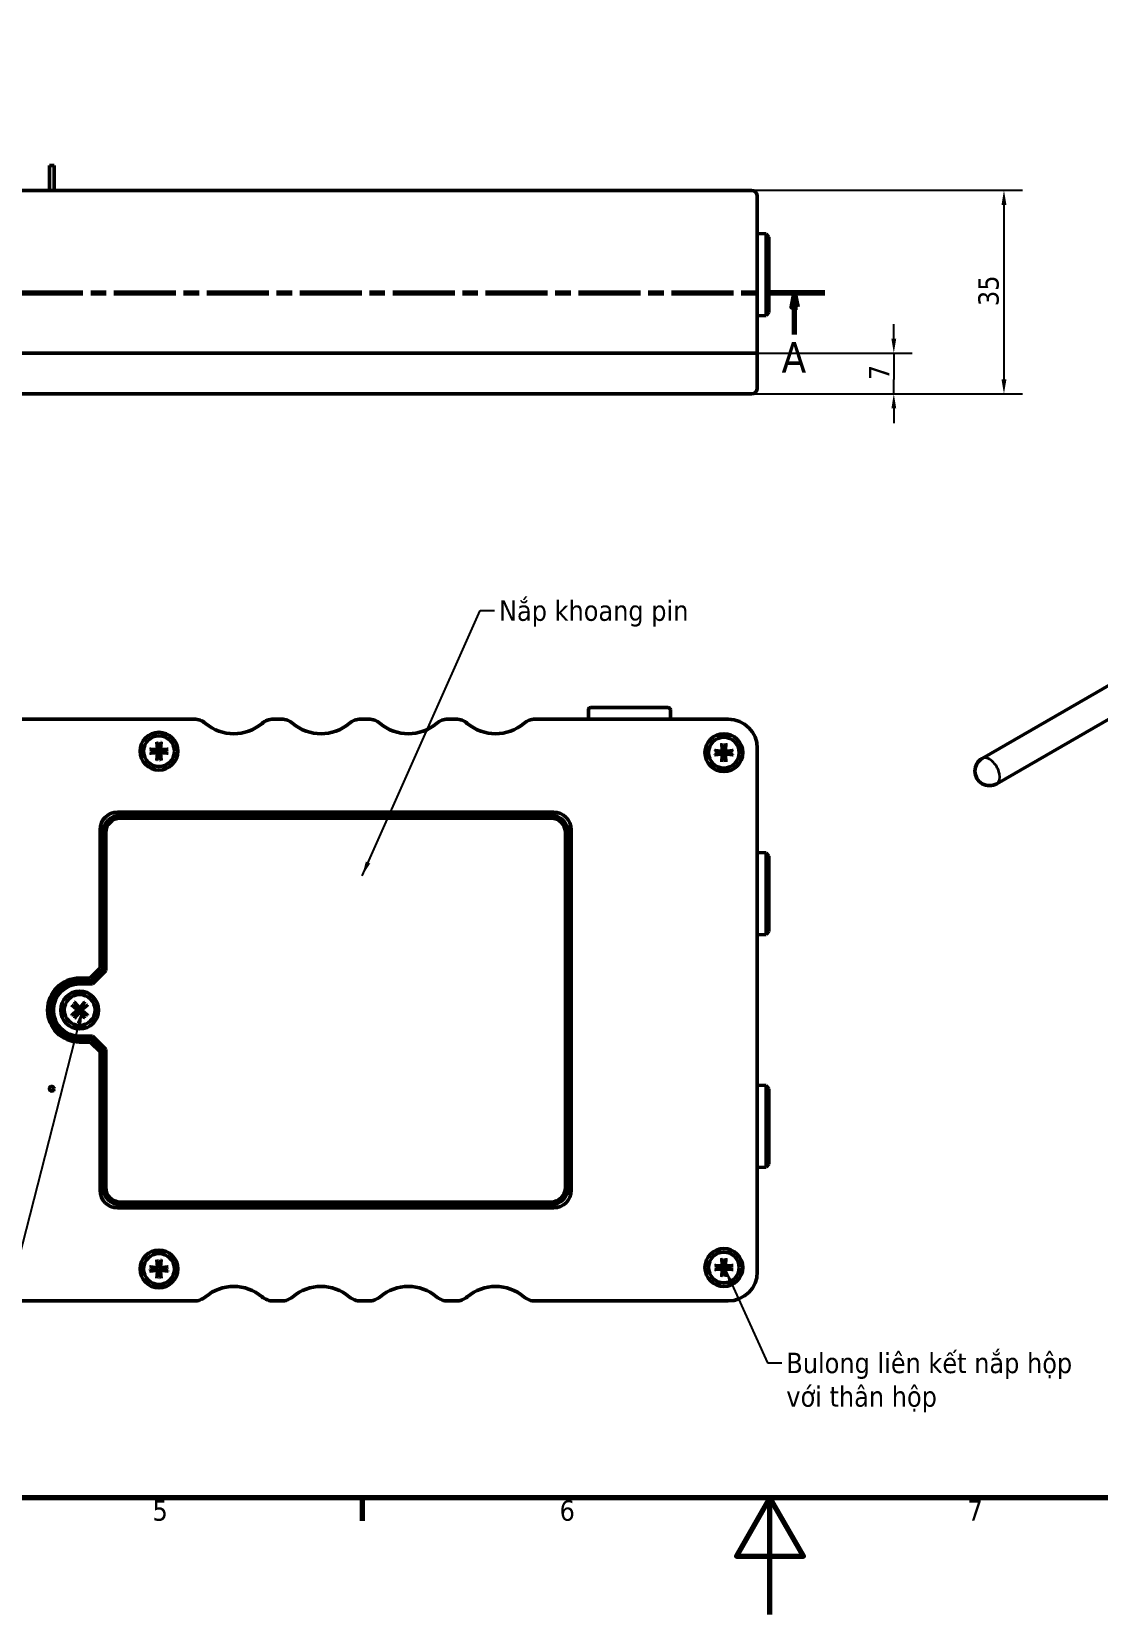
# Model space of a CAD drawing. Header units: millimetres. Extents: x -106 to 841, y -50 to 594.
# Drawn here: x 293.6 to 477, y 0 to 272.1 of the extents above; entities that cross this region are included whole.
import ezdxf

# ---------------------------------------------------------------- set-up
doc = ezdxf.new("R2010")
doc.units = ezdxf.units.MM
doc.linetypes.add('CHAIN', pattern=[0.3543, 0.2362, -0.0295, 0.0591, -0.0295])
for name, color, linetype, lineweight in [('Border (ISO)', 7, 'Continuous', 70), ('Dimension (ISO)', 7, 'Continuous', 25), ('Section Line (ISO)', 7, 'CHAIN', 70), ('Symbol (ISO)', 7, 'Continuous', 25), ('Visible (ISO)', 7, 'Continuous', 50), ('Visible Narrow (ISO)', 7, 'Continuous', 35)]:
    doc.layers.add(name, color=color, linetype=linetype, lineweight=lineweight)
doc.styles.add('Label Text (ISO)', font='tahoma.ttf')
doc.styles.add('Note Text (ISO)', font='tahoma.ttf')
doc.dimstyles.new('Default (ISO)', dxfattribs={"dimtxt": 3.5, "dimasz": 2.5, "dimexe": 3.175, "dimexo": 0, "dimgap": 0.762, "dimtad": 1, "dimrnd": 1e-08, "dimtxsty": 'Note Text (ISO)', "dimcen": 0.09, "dimdle": 10, "dimclrd": 256, "dimclre": 256, "dimclrt": 256, "dimadec": 0, "dimazin": 0, "dimtfac": 1.001486, "dimtmove": 0, "dimatfit": 3, "dimfxl": 1, "dimtolj": 1, "dimtzin": 0, "dimlwd": -1, "dimlwe": -1, "dimarcsym": 0})
doc.dimstyles.new('Default - Method 1b (ISO)$7', dxfattribs={"dimtxt": 3.5, "dimasz": 2.5, "dimexe": 3.175, "dimexo": 0, "dimgap": 0.762, "dimtad": 1, "dimtoh": 1, "dimrnd": 1e-08, "dimtxsty": 'Note Text (ISO)', "dimcen": 0.09, "dimdle": 10, "dimclrd": 256, "dimclre": 256, "dimclrt": 256, "dimazin": 2, "dimtfac": 1, "dimtmove": 0, "dimatfit": 3, "dimfxl": 1, "dimtolj": 1, "dimlwd": -1, "dimlwe": -1, "dimarcsym": 0})

# ---------------------------------------------------------------- blocks, each defined once
blk = doc.blocks.new('Borders Default Border')
at = {"layer": 'Border (ISO)'}
blk.add_line((350.42, 20), (350.42, 16.1), dxfattribs=at)
at = {"layer": 'Border (ISO)', "flags": 128}
for points in [[(20, 20), (20, 574), (821, 574), (821, 20), (20, 20)], [(420.5, 0), (420.5, 20), (414.73, 10), (426.27, 10), (420.5, 20)]]:
    blk.add_lwpolyline(points, dxfattribs=at)
at = {"layer": 'Border (ISO)', "char_height": 3.5, "attachment_point": 7, "style": 'Note Text (ISO)'}
for s, insert in [('5', (314.35, 16.03)), ('6', (384.34, 16.03)), ('7', (454.46, 16.1))]:
    blk.add_mtext(s, dxfattribs=dict(at, insert=insert))
blk = doc.blocks.new('2dTransSection0')
at = {"layer": 'Section Line (ISO)', "linetype": 'CHAIN', "ltscale": 45.085114}
blk.add_line((211.89, 227.18), (429.92, 227.18), dxfattribs=at)
at = {"layer": 'Section Line (ISO)', "linetype": 'Continuous', "lineweight": 140}
for p, q in [((211.89, 227.18), (222.27, 227.18)), ((419.55, 227.18), (429.92, 227.18))]:
    blk.add_line(p, q, dxfattribs=at)
at = {"layer": 'Section Line (ISO)', "linetype": 'Continuous'}
for p, q in [((217.08, 227.18), (216.58, 224.68)), ((217.08, 224.68), (217.08, 227.18)), ((217.58, 224.68), (217.08, 227.18)), ((424.74, 227.18), (424.24, 224.68)), ((424.74, 224.68), (424.74, 227.18)), ((425.24, 224.68), (424.74, 227.18)), ((216.58, 224.68), (217.58, 224.68)), ((217.08, 219.98), (217.08, 224.68)), ((424.24, 224.68), (425.24, 224.68)), ((424.74, 219.98), (424.74, 224.68))]:
    blk.add_line(p, q, dxfattribs=at)
at = {"layer": 'Section Line (ISO)', "linetype": 'Continuous', "flags": 128}
for points in [[(217.58, 224.68), (217.08, 227.18), (216.58, 224.68), (217.58, 224.68)], [(425.24, 224.68), (424.74, 227.18), (424.24, 224.68), (425.24, 224.68)]]:
    blk.add_lwpolyline(points, dxfattribs=at)
at = {"layer": 'Section Line (ISO)'}
for points in [[(217.58, 224.68), (217.08, 227.18), (216.58, 224.68), (217.58, 224.68)], [(425.24, 224.68), (424.74, 227.18), (424.24, 224.68), (425.24, 224.68)]]:
    blk.add_solid(points, dxfattribs=at)
at = {"layer": 'Section Line (ISO)', "char_height": 5.25, "attachment_point": 7, "style": 'Label Text (ISO)'}
for insert in [(214.85, 213.43), (422.5, 213.43)]:
    blk.add_mtext('A', dxfattribs=dict(at, insert=insert))
blk = doc.blocks.new('*D9')
at = {"layer": 'Defpoints', "color": 0, "transparency": 16777216}
for p in [(413.33, 244.78), (413.33, 209.78), (460.73, 209.78)]:
    blk.add_point(p, dxfattribs=at)
at = {"layer": 'Dimension (ISO)', "transparency": 16777216}
for p, q in [((413.33, 244.78), (463.91, 244.78)), ((460.73, 242.28), (460.73, 212.28)), ((413.33, 209.78), (463.91, 209.78))]:
    blk.add_line(p, q, dxfattribs=at)
for points in [[(460.31, 242.28), (461.15, 242.28), (460.73, 244.78)], [(460.31, 212.28), (461.15, 212.28), (460.73, 209.78)]]:
    blk.add_solid(points, dxfattribs=at)
at = {"layer": 'Dimension (ISO)', "transparency": 16777216, "insert": (456.32, 224.89), "char_height": 3.5, "attachment_point": 1, "rotation": 90, "style": 'Note Text (ISO)'}
blk.add_mtext('\\A1;35', dxfattribs=at)
blk = doc.blocks.new('*D11')
at = {"layer": 'Defpoints', "color": 0, "transparency": 16777216}
for p in [(413.33, 216.78), (413.33, 209.78), (441.79, 209.78)]:
    blk.add_point(p, dxfattribs=at)
at = {"layer": 'Dimension (ISO)', "transparency": 16777216}
for p, q in [((441.79, 219.28), (441.79, 221.78)), ((413.33, 216.78), (444.97, 216.78)), ((441.79, 216.78), (441.79, 214.28)), ((441.79, 214.28), (441.79, 212.28)), ((441.79, 209.78), (441.79, 212.28)), ((413.33, 209.78), (444.97, 209.78)), ((441.79, 207.28), (441.79, 204.78))]:
    blk.add_line(p, q, dxfattribs=at)
for points in [[(441.38, 219.28), (442.21, 219.28), (441.79, 216.78)], [(441.38, 207.28), (442.21, 207.28), (441.79, 209.78)]]:
    blk.add_solid(points, dxfattribs=at)
at = {"layer": 'Dimension (ISO)', "transparency": 16777216, "insert": (437.53, 212.16), "char_height": 3.5, "attachment_point": 1, "rotation": 90, "style": 'Note Text (ISO)'}
blk.add_mtext('\\A1;7', dxfattribs=at)

msp = doc.modelspace()

# ---------------------------------------------------------------- linework, layer by layer
at = {"layer": 'Visible (ISO)'}
for p, q in [((297.437, 249.024), (296.637, 249.024)), ((296.637, 244.776), (296.637, 249.024)), ((297.437, 244.776), (297.437, 249.024)), ((321.53, 244.776), (233.331, 244.776)), ((321.53, 244.776), (322.825, 244.776)), ((333.836, 244.776), (322.825, 244.776)), ((333.836, 244.776), (335.132, 244.776)), ((336.53, 244.776), (335.132, 244.776)), ((336.53, 244.776), (337.825, 244.776)), ((348.836, 244.776), (337.825, 244.776)), ((348.836, 244.776), (350.132, 244.776)), ((351.53, 244.776), (350.132, 244.776)), ((351.53, 244.776), (352.825, 244.776)), ((363.836, 244.776), (352.825, 244.776)), ((363.836, 244.776), (365.132, 244.776)), ((366.53, 244.776), (365.132, 244.776)), ((366.53, 244.776), (367.825, 244.776)), ((378.836, 244.776), (367.825, 244.776)), ((378.836, 244.776), (380.132, 244.776)), ((413.331, 244.776), (380.132, 244.776)), ((413.331, 244.776), (417.331, 244.776)), ((418.331, 243.776), (418.331, 216.776)), ((419.831, 237.293), (418.331, 237.345)), ((419.831, 237.293), (419.831, 223.258)), ((420.331, 236.757), (419.831, 237.293)), ((420.331, 223.794), (420.331, 236.757)), ((419.831, 223.258), (418.331, 223.206)), ((420.331, 223.794), (419.831, 223.258)), ((321.53, 216.776), (233.331, 216.776)), ((233.331, 216.776), (321.53, 216.776)), ((323.473, 216.776), (321.53, 216.776)), ((323.473, 216.776), (321.53, 216.776)), ((333.188, 216.776), (323.473, 216.776)), ((323.473, 216.776), (333.188, 216.776)), ((335.132, 216.776), (333.188, 216.776)), ((335.132, 216.776), (333.188, 216.776)), ((336.53, 216.776), (335.132, 216.776)), ((335.132, 216.776), (336.53, 216.776)), ((338.473, 216.776), (336.53, 216.776)), ((338.473, 216.776), (336.53, 216.776)), ((348.188, 216.776), (338.473, 216.776)), ((338.473, 216.776), (348.188, 216.776)), ((350.132, 216.776), (348.188, 216.776)), ((350.132, 216.776), (348.188, 216.776)), ((351.53, 216.776), (350.132, 216.776)), ((350.132, 216.776), (351.53, 216.776)), ((353.473, 216.776), (351.53, 216.776)), ((353.473, 216.776), (351.53, 216.776)), ((363.188, 216.776), (353.473, 216.776)), ((353.473, 216.776), (363.188, 216.776)), ((365.132, 216.776), (363.188, 216.776)), ((365.132, 216.776), (363.188, 216.776)), ((366.53, 216.776), (365.132, 216.776)), ((365.132, 216.776), (366.53, 216.776)), ((368.473, 216.776), (366.53, 216.776)), ((368.473, 216.776), (366.53, 216.776)), ((378.188, 216.776), (368.473, 216.776)), ((368.473, 216.776), (378.188, 216.776)), ((380.132, 216.776), (378.188, 216.776)), ((380.132, 216.776), (378.188, 216.776)), ((413.331, 216.776), (380.132, 216.776)), ((380.132, 216.776), (413.331, 216.776)), ((413.331, 216.776), (418.331, 216.776)), ((418.331, 216.776), (413.331, 216.776)), ((418.331, 210.776), (418.331, 216.776)), ((233.331, 209.776), (321.53, 209.776)), ((322.825, 209.776), (321.53, 209.776)), ((322.825, 209.776), (333.836, 209.776)), ((335.132, 209.776), (333.836, 209.776)), ((335.132, 209.776), (336.53, 209.776)), ((337.825, 209.776), (336.53, 209.776)), ((337.825, 209.776), (348.836, 209.776)), ((350.132, 209.776), (348.836, 209.776)), ((350.132, 209.776), (351.53, 209.776)), ((352.825, 209.776), (351.53, 209.776)), ((352.825, 209.776), (363.836, 209.776)), ((365.132, 209.776), (363.836, 209.776)), ((365.132, 209.776), (366.53, 209.776)), ((367.825, 209.776), (366.53, 209.776)), ((367.825, 209.776), (378.836, 209.776)), ((380.132, 209.776), (378.836, 209.776)), ((380.132, 209.776), (413.331, 209.776)), ((417.331, 209.776), (413.331, 209.776)), ((480.7, 160.807), (456.991, 147.118)), ((389.281, 155.471), (389.281, 153.871)), ((389.681, 155.871), (402.981, 155.871)), ((403.381, 155.471), (403.381, 153.871)), ((483.2, 156.477), (459.491, 142.788)), ((321.53, 153.871), (233.331, 153.871)), ((336.53, 153.871), (335.132, 153.871)), ((351.53, 153.871), (350.132, 153.871)), ((366.53, 153.871), (365.132, 153.871)), ((413.331, 153.871), (380.132, 153.871)), ((315.109, 149.943), (315.193, 148.83)), ((315.822, 149.943), (315.739, 148.83)), ((412.224, 149.693), (412.307, 148.58)), ((412.937, 149.693), (412.854, 148.58)), ((313.894, 148.728), (315.008, 148.645)), ((313.894, 148.015), (315.008, 148.098)), ((315.109, 146.8), (315.193, 147.913)), ((315.822, 146.8), (315.739, 147.913)), ((317.038, 148.728), (315.924, 148.645)), ((317.038, 148.015), (315.924, 148.098)), ((411.009, 148.478), (412.122, 148.395)), ((411.009, 147.765), (412.122, 147.848)), ((412.224, 146.55), (412.307, 147.663)), ((412.937, 146.55), (412.854, 147.663)), ((414.153, 148.478), (413.039, 148.395)), ((414.153, 147.765), (413.039, 147.848)), ((418.331, 58.871), (418.331, 148.871)), ((308.331, 137.871), (383.331, 137.871)), ((382.831, 137.371), (308.831, 137.371)), ((308.831, 136.871), (382.831, 136.871)), ((305.331, 111.079), (305.331, 134.871)), ((305.831, 134.371), (305.831, 110.871)), ((306.331, 110.664), (306.331, 134.371)), ((385.331, 134.371), (385.331, 73.371)), ((385.831, 73.371), (385.831, 134.371)), ((386.331, 134.871), (386.331, 72.871)), ((419.831, 130.889), (418.331, 130.941)), ((419.831, 130.889), (419.831, 116.854)), ((420.331, 130.353), (419.831, 130.889)), ((385.831, 129.371), (386.331, 129.371)), ((420.331, 117.39), (420.331, 130.353)), ((386.331, 127.371), (385.831, 127.371)), ((385.831, 117.371), (386.331, 117.371)), ((420.331, 117.39), (419.831, 116.854)), ((386.331, 115.371), (385.831, 115.371)), ((419.831, 116.854), (418.331, 116.802)), ((301.831, 109.371), (303.624, 109.371)), ((303.831, 108.871), (301.831, 108.871)), ((303.624, 109.371), (305.331, 111.079)), ((305.831, 110.871), (303.831, 108.871)), ((304.038, 108.371), (303.831, 108.871)), ((304.038, 108.371), (306.331, 110.664)), ((305.831, 110.871), (306.331, 110.664)), ((301.831, 108.371), (304.038, 108.371)), ((300.466, 104.729), (301.313, 104.002)), ((300.468, 103.011), (301.313, 103.74)), ((300.97, 105.234), (301.699, 104.389)), ((302.688, 105.236), (301.961, 104.389)), ((303.193, 104.732), (302.348, 104.003)), ((303.195, 103.014), (302.348, 103.741)), ((300.973, 102.507), (301.701, 103.354)), ((302.692, 102.509), (301.962, 103.354)), ((304.038, 99.371), (301.831, 99.371)), ((301.831, 98.871), (303.831, 98.871)), ((303.624, 98.371), (301.831, 98.371)), ((305.331, 96.664), (303.624, 98.371)), ((304.038, 99.371), (303.831, 98.871)), ((303.831, 98.871), (305.831, 96.871)), ((306.331, 97.079), (304.038, 99.371)), ((305.331, 72.871), (305.331, 96.664)), ((306.331, 97.079), (305.831, 96.871)), ((305.831, 96.871), (305.831, 73.371)), ((306.331, 73.371), (306.331, 97.079)), ((385.831, 92.371), (386.331, 92.371)), ((386.331, 90.371), (385.831, 90.371)), ((419.831, 90.889), (418.331, 90.941)), ((419.831, 90.889), (419.831, 76.854)), ((420.331, 90.353), (419.831, 90.889)), ((420.331, 77.39), (420.331, 90.353)), ((385.831, 80.371), (386.331, 80.371)), ((386.331, 78.371), (385.831, 78.371)), ((419.831, 76.854), (418.331, 76.802)), ((420.331, 77.39), (419.831, 76.854)), ((382.831, 70.871), (308.831, 70.871)), ((383.331, 69.871), (308.331, 69.871)), ((308.831, 70.371), (382.831, 70.371)), ((315.109, 60.943), (315.193, 59.83)), ((315.822, 60.943), (315.739, 59.83)), ((411.009, 59.978), (412.122, 59.895)), ((412.224, 61.193), (412.307, 60.08)), ((412.937, 61.193), (412.854, 60.08)), ((414.153, 59.978), (413.039, 59.895)), ((313.894, 59.728), (315.008, 59.645)), ((313.894, 59.015), (315.008, 59.098)), ((315.109, 57.8), (315.193, 58.913)), ((315.822, 57.8), (315.739, 58.913)), ((317.038, 59.728), (315.924, 59.645)), ((317.038, 59.015), (315.924, 59.098)), ((411.009, 59.265), (412.122, 59.348)), ((412.224, 58.05), (412.307, 59.163)), ((412.937, 58.05), (412.854, 59.163)), ((414.153, 59.265), (413.039, 59.348)), ((233.331, 53.871), (321.53, 53.871)), ((335.132, 53.871), (336.53, 53.871)), ((350.132, 53.871), (351.53, 53.871)), ((365.132, 53.871), (366.53, 53.871)), ((380.132, 53.871), (413.331, 53.871))]:
    msp.add_line(p, q, dxfattribs=at)
for centre, radius in [((315.466, 148.371), 3.25), ((315.466, 148.371), 2.65), ((412.581, 148.121), 3.25), ((412.581, 148.121), 2.65), ((301.831, 103.871), 3.25), ((301.831, 103.871), 2.65), ((297.037, 90.347), 0.4), ((315.466, 59.371), 3.25), ((412.581, 59.621), 3.25), ((315.466, 59.371), 2.65), ((412.581, 59.621), 2.65)]:
    msp.add_circle(centre, radius, dxfattribs=at)
for centre, radius, start, end in [((417.331, 243.776), 1, 0, 90), ((417.331, 210.776), 1, 270, 0), ((389.681, 155.471), 0.4, 90, 180), ((402.981, 155.471), 0.4, 0, 90), ((321.53, 150.871), 3, 49.63241, 90), ((328.331, 158.871), 7.5, 229.63241, 310.36759), ((335.132, 150.871), 3, 90, 130.36759), ((336.53, 150.871), 3, 49.63241, 90), ((343.331, 158.871), 7.5, 229.63241, 310.36759), ((350.132, 150.871), 3, 90, 130.36759), ((351.53, 150.871), 3, 49.63241, 90), ((358.331, 158.871), 7.5, 229.63241, 310.36759), ((365.132, 150.871), 3, 90, 130.36759), ((366.53, 150.871), 3, 49.63241, 90), ((373.331, 158.871), 7.5, 229.63241, 310.36759), ((380.132, 150.871), 3, 90, 130.36759), ((413.331, 148.871), 5, 0, 90), ((315.466, 148.371), 0.881, 167.53868, 192.46132), ((315.02, 148.817), 0.173, 265.73132, 4.26868), ((315.02, 147.926), 0.173, 355.73132, 94.26868), ((315.466, 148.371), 0.881, 77.53868, 102.46132), ((315.466, 148.371), 0.881, 257.53868, 282.46132), ((315.912, 148.817), 0.173, 175.73132, 274.26868), ((315.912, 147.926), 0.173, 85.73132, 184.26868), ((315.466, 148.371), 0.881, 347.53868, 12.46132), ((412.581, 148.121), 0.881, 167.53868, 192.46132), ((412.135, 148.567), 0.173, 265.73132, 4.26868), ((412.135, 147.676), 0.173, 355.73132, 94.26868), ((412.581, 148.121), 0.881, 77.53868, 102.46132), ((412.581, 148.121), 0.881, 257.53868, 282.46132), ((413.026, 148.567), 0.173, 175.73132, 274.26868), ((413.026, 147.676), 0.173, 85.73132, 184.26868), ((412.581, 148.121), 0.881, 347.53868, 12.46132), ((458.241, 144.953), 2.5, 120, 300), ((308.331, 134.871), 3, 90, 180), ((308.831, 134.371), 3, 90, 180), ((308.831, 134.371), 2.5, 90, 180), ((382.831, 134.371), 3, 0, 90), ((382.831, 134.371), 2.5, 0, 90), ((383.331, 134.871), 3, 0, 90), ((301.831, 103.871), 5.5, 90, 270), ((301.831, 103.871), 5, 90, 270), ((301.831, 103.871), 4.5, 90, 270), ((301.831, 103.871), 0.881, 122.60502, 147.52767), ((301.831, 103.871), 0.881, 212.60502, 237.52767), ((301.201, 103.871), 0.173, 310.79767, 49.33502), ((301.83, 104.502), 0.173, 220.79767, 319.33502), ((301.832, 103.241), 0.173, 40.79767, 139.33502), ((302.461, 103.872), 0.173, 130.79767, 229.33502), ((301.831, 103.871), 0.881, 32.60502, 57.52767), ((301.831, 103.871), 0.881, 302.60502, 327.52767), ((308.331, 72.871), 3, 180, 270), ((308.831, 73.371), 3, 180, 270), ((308.831, 73.371), 2.5, 180, 270), ((382.831, 73.371), 3, 270, 0), ((382.831, 73.371), 2.5, 270, 0), ((383.331, 72.871), 3, 270, 0), ((315.466, 59.371), 0.881, 77.53868, 102.46132), ((412.135, 60.067), 0.173, 265.73132, 4.26868), ((412.581, 59.621), 0.881, 77.53868, 102.46132), ((413.026, 60.067), 0.173, 175.73132, 274.26868), ((315.466, 59.371), 0.881, 167.53868, 192.46132), ((315.02, 59.817), 0.173, 265.73132, 4.26868), ((315.02, 58.926), 0.173, 355.73132, 94.26868), ((315.466, 59.371), 0.881, 257.53868, 282.46132), ((315.912, 59.817), 0.173, 175.73132, 274.26868), ((315.912, 58.926), 0.173, 85.73132, 184.26868), ((315.466, 59.371), 0.881, 347.53868, 12.46132), ((412.581, 59.621), 0.881, 167.53868, 192.46132), ((412.135, 59.176), 0.173, 355.73132, 94.26868), ((412.581, 59.621), 0.881, 257.53868, 282.46132), ((413.026, 59.176), 0.173, 85.73132, 184.26868), ((413.331, 58.871), 5, 270, 0), ((412.581, 59.621), 0.881, 347.53868, 12.46132), ((321.53, 56.871), 3, 270, 310.36759), ((328.331, 48.871), 7.5, 49.63241, 130.36759), ((335.132, 56.871), 3, 229.63241, 270), ((336.53, 56.871), 3, 270, 310.36759), ((343.331, 48.871), 7.5, 49.63241, 130.36759), ((350.132, 56.871), 3, 229.63241, 270), ((351.53, 56.871), 3, 270, 310.36759), ((358.331, 48.871), 7.5, 49.63241, 130.36759), ((365.132, 56.871), 3, 229.63241, 270), ((366.53, 56.871), 3, 270, 310.36759), ((373.331, 48.871), 7.5, 49.63241, 130.36759), ((380.132, 56.871), 3, 229.63241, 270)]:
    msp.add_arc(centre, radius, start, end, dxfattribs=at)
for points, knots in [([(315.126, 149.818), (315.124, 149.825), (315.122, 149.834), (315.118, 149.856), (315.116, 149.873), (315.113, 149.905), (315.111, 149.926), (315.109, 149.943)], [0.047889489, 0.047889489, 0.047889489, 0.047889489, 0.052104665, 0.052104665, 0.057302542, 0.057302542, 0.062554412, 0.062554412, 0.062554412, 0.062554412]), ([(315.822, 149.943), (315.821, 149.926), (315.819, 149.905), (315.816, 149.873), (315.813, 149.856), (315.81, 149.834), (315.808, 149.825), (315.806, 149.818)], [0.020958225, 0.020958225, 0.020958225, 0.020958225, 0.026210095, 0.026210095, 0.031407972, 0.031407972, 0.035623149, 0.035623149, 0.035623149, 0.035623149]), ([(412.24, 149.568), (412.239, 149.575), (412.237, 149.584), (412.233, 149.606), (412.231, 149.623), (412.227, 149.655), (412.226, 149.676), (412.224, 149.693)], [0.047889489, 0.047889489, 0.047889489, 0.047889489, 0.052104665, 0.052104665, 0.057302542, 0.057302542, 0.062554412, 0.062554412, 0.062554412, 0.062554412]), ([(412.937, 149.693), (412.936, 149.676), (412.934, 149.655), (412.931, 149.623), (412.928, 149.606), (412.925, 149.584), (412.923, 149.575), (412.921, 149.568)], [0.020958225, 0.020958225, 0.020958225, 0.020958225, 0.026210095, 0.026210095, 0.031407972, 0.031407972, 0.035623149, 0.035623149, 0.035623149, 0.035623149]), ([(313.894, 148.728), (313.912, 148.727), (313.932, 148.725), (313.964, 148.721), (313.981, 148.719), (314.003, 148.715), (314.013, 148.714), (314.019, 148.712)], [0.020958225, 0.020958225, 0.020958225, 0.020958225, 0.026210095, 0.026210095, 0.031407972, 0.031407972, 0.035623149, 0.035623149, 0.035623149, 0.035623149]), ([(314.019, 148.031), (314.013, 148.029), (314.003, 148.028), (313.981, 148.024), (313.964, 148.022), (313.932, 148.018), (313.912, 148.016), (313.894, 148.015)], [0.047889489, 0.047889489, 0.047889489, 0.047889489, 0.052104665, 0.052104665, 0.057302542, 0.057302542, 0.062554412, 0.062554412, 0.062554412, 0.062554412]), ([(315.323, 148.84), (315.328, 148.802), (315.325, 148.761), (315.309, 148.703), (315.3, 148.679), (315.274, 148.635), (315.258, 148.614), (315.223, 148.579), (315.203, 148.563), (315.158, 148.538), (315.135, 148.528), (315.077, 148.513), (315.036, 148.509), (314.998, 148.514)], [0.130780667, 0.130780667, 0.130780667, 0.130780667, 0.142894812, 0.142894812, 0.150267592, 0.150267592, 0.157640372, 0.157640372, 0.165013152, 0.165013152, 0.172385932, 0.172385932, 0.184500077, 0.184500077, 0.184500077, 0.184500077]), ([(314.998, 148.229), (315.036, 148.234), (315.077, 148.23), (315.135, 148.215), (315.158, 148.205), (315.203, 148.18), (315.223, 148.164), (315.258, 148.129), (315.274, 148.108), (315.3, 148.064), (315.309, 148.04), (315.325, 147.982), (315.328, 147.941), (315.323, 147.903)], [0.130780667, 0.130780667, 0.130780667, 0.130780667, 0.142894812, 0.142894812, 0.150267592, 0.150267592, 0.157640372, 0.157640372, 0.165013152, 0.165013152, 0.172385932, 0.172385932, 0.184500077, 0.184500077, 0.184500077, 0.184500077]), ([(315.109, 146.8), (315.111, 146.817), (315.113, 146.838), (315.116, 146.87), (315.118, 146.887), (315.122, 146.909), (315.124, 146.918), (315.126, 146.925)], [0.020958225, 0.020958225, 0.020958225, 0.020958225, 0.026210095, 0.026210095, 0.031407972, 0.031407972, 0.035623149, 0.035623149, 0.035623149, 0.035623149]), ([(315.934, 148.514), (315.896, 148.509), (315.855, 148.513), (315.797, 148.528), (315.774, 148.538), (315.729, 148.563), (315.708, 148.579), (315.674, 148.614), (315.658, 148.635), (315.632, 148.679), (315.623, 148.703), (315.607, 148.761), (315.604, 148.802), (315.609, 148.84)], [0.130780667, 0.130780667, 0.130780667, 0.130780667, 0.142894812, 0.142894812, 0.150267592, 0.150267592, 0.157640372, 0.157640372, 0.165013152, 0.165013152, 0.172385932, 0.172385932, 0.184500077, 0.184500077, 0.184500077, 0.184500077]), ([(315.609, 147.903), (315.604, 147.941), (315.607, 147.982), (315.623, 148.04), (315.632, 148.064), (315.658, 148.108), (315.674, 148.129), (315.708, 148.164), (315.729, 148.18), (315.774, 148.205), (315.797, 148.215), (315.855, 148.23), (315.896, 148.234), (315.934, 148.229)], [0.130780667, 0.130780667, 0.130780667, 0.130780667, 0.142894812, 0.142894812, 0.150267592, 0.150267592, 0.157640372, 0.157640372, 0.165013152, 0.165013152, 0.172385932, 0.172385932, 0.184500077, 0.184500077, 0.184500077, 0.184500077]), ([(315.806, 146.925), (315.808, 146.918), (315.81, 146.909), (315.813, 146.887), (315.816, 146.87), (315.819, 146.838), (315.821, 146.817), (315.822, 146.8)], [0.047889489, 0.047889489, 0.047889489, 0.047889489, 0.052104665, 0.052104665, 0.057302542, 0.057302542, 0.062554412, 0.062554412, 0.062554412, 0.062554412]), ([(316.913, 148.712), (316.919, 148.714), (316.929, 148.715), (316.951, 148.719), (316.968, 148.721), (317, 148.725), (317.02, 148.727), (317.038, 148.728)], [0.047889489, 0.047889489, 0.047889489, 0.047889489, 0.052104665, 0.052104665, 0.057302542, 0.057302542, 0.062554412, 0.062554412, 0.062554412, 0.062554412]), ([(317.038, 148.015), (317.02, 148.016), (317, 148.018), (316.968, 148.022), (316.951, 148.024), (316.929, 148.028), (316.919, 148.029), (316.913, 148.031)], [0.020958225, 0.020958225, 0.020958225, 0.020958225, 0.026210095, 0.026210095, 0.031407972, 0.031407972, 0.035623149, 0.035623149, 0.035623149, 0.035623149]), ([(411.009, 148.478), (411.027, 148.477), (411.047, 148.475), (411.079, 148.471), (411.096, 148.469), (411.118, 148.465), (411.127, 148.464), (411.134, 148.462)], [0.020958225, 0.020958225, 0.020958225, 0.020958225, 0.026210095, 0.026210095, 0.031407972, 0.031407972, 0.035623149, 0.035623149, 0.035623149, 0.035623149]), ([(411.134, 147.781), (411.127, 147.779), (411.118, 147.778), (411.096, 147.774), (411.079, 147.772), (411.047, 147.768), (411.027, 147.766), (411.009, 147.765)], [0.047889489, 0.047889489, 0.047889489, 0.047889489, 0.052104665, 0.052104665, 0.057302542, 0.057302542, 0.062554412, 0.062554412, 0.062554412, 0.062554412]), ([(412.438, 148.59), (412.443, 148.552), (412.44, 148.511), (412.424, 148.453), (412.415, 148.429), (412.389, 148.385), (412.373, 148.364), (412.338, 148.329), (412.317, 148.313), (412.273, 148.288), (412.249, 148.278), (412.192, 148.263), (412.151, 148.259), (412.113, 148.264)], [0.130780667, 0.130780667, 0.130780667, 0.130780667, 0.142894812, 0.142894812, 0.150267592, 0.150267592, 0.157640372, 0.157640372, 0.165013152, 0.165013152, 0.172385932, 0.172385932, 0.184500077, 0.184500077, 0.184500077, 0.184500077]), ([(412.113, 147.979), (412.151, 147.984), (412.192, 147.98), (412.249, 147.965), (412.273, 147.955), (412.317, 147.93), (412.338, 147.914), (412.373, 147.879), (412.389, 147.858), (412.415, 147.814), (412.424, 147.79), (412.44, 147.732), (412.443, 147.691), (412.438, 147.653)], [0.130780667, 0.130780667, 0.130780667, 0.130780667, 0.142894812, 0.142894812, 0.150267592, 0.150267592, 0.157640372, 0.157640372, 0.165013152, 0.165013152, 0.172385932, 0.172385932, 0.184500077, 0.184500077, 0.184500077, 0.184500077]), ([(413.049, 148.264), (413.011, 148.259), (412.97, 148.263), (412.912, 148.278), (412.889, 148.288), (412.844, 148.313), (412.823, 148.329), (412.789, 148.364), (412.772, 148.385), (412.747, 148.429), (412.738, 148.453), (412.722, 148.511), (412.719, 148.552), (412.723, 148.59)], [0.130780667, 0.130780667, 0.130780667, 0.130780667, 0.142894812, 0.142894812, 0.150267592, 0.150267592, 0.157640372, 0.157640372, 0.165013152, 0.165013152, 0.172385932, 0.172385932, 0.184500077, 0.184500077, 0.184500077, 0.184500077]), ([(412.723, 147.653), (412.719, 147.691), (412.722, 147.732), (412.738, 147.79), (412.747, 147.814), (412.772, 147.858), (412.789, 147.879), (412.823, 147.914), (412.844, 147.93), (412.889, 147.955), (412.912, 147.965), (412.97, 147.98), (413.011, 147.984), (413.049, 147.979)], [0.130780667, 0.130780667, 0.130780667, 0.130780667, 0.142894812, 0.142894812, 0.150267592, 0.150267592, 0.157640372, 0.157640372, 0.165013152, 0.165013152, 0.172385932, 0.172385932, 0.184500077, 0.184500077, 0.184500077, 0.184500077]), ([(414.028, 148.462), (414.034, 148.464), (414.043, 148.465), (414.065, 148.469), (414.083, 148.471), (414.115, 148.475), (414.135, 148.477), (414.153, 148.478)], [0.047889489, 0.047889489, 0.047889489, 0.047889489, 0.052104665, 0.052104665, 0.057302542, 0.057302542, 0.062554412, 0.062554412, 0.062554412, 0.062554412]), ([(414.153, 147.765), (414.135, 147.766), (414.115, 147.768), (414.083, 147.772), (414.065, 147.774), (414.043, 147.778), (414.034, 147.779), (414.028, 147.781)], [0.020958225, 0.020958225, 0.020958225, 0.020958225, 0.026210095, 0.026210095, 0.031407972, 0.031407972, 0.035623149, 0.035623149, 0.035623149, 0.035623149]), ([(412.224, 146.55), (412.226, 146.567), (412.227, 146.588), (412.231, 146.62), (412.233, 146.637), (412.237, 146.659), (412.239, 146.668), (412.24, 146.675)], [0.020958225, 0.020958225, 0.020958225, 0.020958225, 0.026210095, 0.026210095, 0.031407972, 0.031407972, 0.035623149, 0.035623149, 0.035623149, 0.035623149]), ([(412.921, 146.675), (412.923, 146.668), (412.925, 146.659), (412.928, 146.637), (412.931, 146.62), (412.934, 146.588), (412.936, 146.567), (412.937, 146.55)], [0.047889489, 0.047889489, 0.047889489, 0.047889489, 0.052104665, 0.052104665, 0.057302542, 0.057302542, 0.062554412, 0.062554412, 0.062554412, 0.062554412]), ([(300.566, 104.652), (300.56, 104.656), (300.552, 104.661), (300.534, 104.674), (300.521, 104.685), (300.495, 104.705), (300.48, 104.718), (300.466, 104.729)], [0.047889489, 0.047889489, 0.047889489, 0.047889489, 0.052104665, 0.052104665, 0.057302542, 0.057302542, 0.062554412, 0.062554412, 0.062554412, 0.062554412]), ([(300.97, 105.234), (300.981, 105.221), (300.995, 105.205), (301.015, 105.18), (301.025, 105.166), (301.038, 105.148), (301.043, 105.14), (301.047, 105.134)], [0.020958225, 0.020958225, 0.020958225, 0.020958225, 0.026210095, 0.026210095, 0.031407972, 0.031407972, 0.035623149, 0.035623149, 0.035623149, 0.035623149]), ([(301.399, 104.101), (301.429, 104.078), (301.456, 104.047), (301.485, 103.994), (301.495, 103.971), (301.509, 103.922), (301.512, 103.896), (301.513, 103.847), (301.509, 103.82), (301.496, 103.771), (301.486, 103.748), (301.456, 103.696), (301.429, 103.664), (301.399, 103.641)], [0.130780667, 0.130780667, 0.130780667, 0.130780667, 0.142894812, 0.142894812, 0.150267592, 0.150267592, 0.157640372, 0.157640372, 0.165013152, 0.165013152, 0.172385932, 0.172385932, 0.184500077, 0.184500077, 0.184500077, 0.184500077]), ([(302.061, 104.304), (302.037, 104.273), (302.006, 104.247), (301.954, 104.217), (301.931, 104.207), (301.881, 104.193), (301.855, 104.19), (301.806, 104.19), (301.78, 104.193), (301.73, 104.207), (301.707, 104.217), (301.655, 104.246), (301.624, 104.273), (301.6, 104.303)], [0.130780667, 0.130780667, 0.130780667, 0.130780667, 0.142894812, 0.142894812, 0.150267592, 0.150267592, 0.157640372, 0.157640372, 0.165013152, 0.165013152, 0.172385932, 0.172385932, 0.184500077, 0.184500077, 0.184500077, 0.184500077]), ([(301.601, 103.439), (301.625, 103.47), (301.656, 103.496), (301.708, 103.526), (301.731, 103.536), (301.78, 103.55), (301.807, 103.553), (301.856, 103.553), (301.882, 103.55), (301.931, 103.536), (301.955, 103.526), (302.007, 103.497), (302.038, 103.47), (302.062, 103.44)], [0.130780667, 0.130780667, 0.130780667, 0.130780667, 0.142894812, 0.142894812, 0.150267592, 0.150267592, 0.157640372, 0.157640372, 0.165013152, 0.165013152, 0.172385932, 0.172385932, 0.184500077, 0.184500077, 0.184500077, 0.184500077]), ([(302.263, 103.642), (302.233, 103.665), (302.206, 103.696), (302.176, 103.749), (302.166, 103.772), (302.153, 103.821), (302.149, 103.847), (302.149, 103.896), (302.152, 103.923), (302.166, 103.972), (302.176, 103.995), (302.206, 104.047), (302.232, 104.078), (302.262, 104.102)], [0.130780667, 0.130780667, 0.130780667, 0.130780667, 0.142894812, 0.142894812, 0.150267592, 0.150267592, 0.157640372, 0.157640372, 0.165013152, 0.165013152, 0.172385932, 0.172385932, 0.184500077, 0.184500077, 0.184500077, 0.184500077]), ([(302.612, 105.136), (302.615, 105.142), (302.62, 105.15), (302.633, 105.168), (302.644, 105.182), (302.664, 105.207), (302.677, 105.223), (302.688, 105.236)], [0.047889489, 0.047889489, 0.047889489, 0.047889489, 0.052104665, 0.052104665, 0.057302542, 0.057302542, 0.062554412, 0.062554412, 0.062554412, 0.062554412]), ([(303.193, 104.732), (303.18, 104.721), (303.164, 104.708), (303.139, 104.688), (303.125, 104.677), (303.107, 104.664), (303.099, 104.659), (303.094, 104.655)], [0.020958225, 0.020958225, 0.020958225, 0.020958225, 0.026210095, 0.026210095, 0.031407972, 0.031407972, 0.035623149, 0.035623149, 0.035623149, 0.035623149]), ([(300.468, 103.011), (300.482, 103.022), (300.497, 103.035), (300.523, 103.055), (300.536, 103.066), (300.554, 103.079), (300.562, 103.084), (300.568, 103.088)], [0.020958225, 0.020958225, 0.020958225, 0.020958225, 0.026210095, 0.026210095, 0.031407972, 0.031407972, 0.035623149, 0.035623149, 0.035623149, 0.035623149]), ([(301.05, 102.607), (301.046, 102.601), (301.041, 102.593), (301.028, 102.575), (301.018, 102.561), (300.998, 102.536), (300.985, 102.52), (300.973, 102.507)], [0.047889489, 0.047889489, 0.047889489, 0.047889489, 0.052104665, 0.052104665, 0.057302542, 0.057302542, 0.062554412, 0.062554412, 0.062554412, 0.062554412]), ([(302.692, 102.509), (302.68, 102.522), (302.667, 102.538), (302.647, 102.563), (302.636, 102.577), (302.623, 102.595), (302.618, 102.603), (302.615, 102.609)], [0.020958225, 0.020958225, 0.020958225, 0.020958225, 0.026210095, 0.026210095, 0.031407972, 0.031407972, 0.035623149, 0.035623149, 0.035623149, 0.035623149]), ([(303.095, 103.091), (303.101, 103.087), (303.109, 103.082), (303.127, 103.069), (303.141, 103.058), (303.166, 103.038), (303.182, 103.025), (303.195, 103.014)], [0.047889489, 0.047889489, 0.047889489, 0.047889489, 0.052104665, 0.052104665, 0.057302542, 0.057302542, 0.062554412, 0.062554412, 0.062554412, 0.062554412]), ([(315.126, 60.818), (315.124, 60.825), (315.122, 60.834), (315.118, 60.856), (315.116, 60.873), (315.113, 60.905), (315.111, 60.926), (315.109, 60.943)], [0.047889489, 0.047889489, 0.047889489, 0.047889489, 0.052104665, 0.052104665, 0.057302542, 0.057302542, 0.062554412, 0.062554412, 0.062554412, 0.062554412]), ([(315.822, 60.943), (315.821, 60.926), (315.819, 60.905), (315.816, 60.873), (315.813, 60.856), (315.81, 60.834), (315.808, 60.825), (315.806, 60.818)], [0.020958225, 0.020958225, 0.020958225, 0.020958225, 0.026210095, 0.026210095, 0.031407972, 0.031407972, 0.035623149, 0.035623149, 0.035623149, 0.035623149]), ([(411.009, 59.978), (411.027, 59.977), (411.047, 59.975), (411.079, 59.971), (411.096, 59.969), (411.118, 59.965), (411.127, 59.964), (411.134, 59.962)], [0.020958225, 0.020958225, 0.020958225, 0.020958225, 0.026210095, 0.026210095, 0.031407972, 0.031407972, 0.035623149, 0.035623149, 0.035623149, 0.035623149]), ([(412.438, 60.09), (412.443, 60.052), (412.44, 60.011), (412.424, 59.953), (412.415, 59.929), (412.389, 59.885), (412.373, 59.864), (412.338, 59.829), (412.317, 59.813), (412.273, 59.788), (412.249, 59.778), (412.192, 59.763), (412.151, 59.759), (412.113, 59.764)], [0.130780667, 0.130780667, 0.130780667, 0.130780667, 0.142894812, 0.142894812, 0.150267592, 0.150267592, 0.157640372, 0.157640372, 0.165013152, 0.165013152, 0.172385932, 0.172385932, 0.184500077, 0.184500077, 0.184500077, 0.184500077]), ([(412.24, 61.068), (412.239, 61.075), (412.237, 61.084), (412.233, 61.106), (412.231, 61.123), (412.227, 61.155), (412.226, 61.176), (412.224, 61.193)], [0.047889489, 0.047889489, 0.047889489, 0.047889489, 0.052104665, 0.052104665, 0.057302542, 0.057302542, 0.062554412, 0.062554412, 0.062554412, 0.062554412]), ([(413.049, 59.764), (413.011, 59.759), (412.97, 59.763), (412.912, 59.778), (412.889, 59.788), (412.844, 59.813), (412.823, 59.829), (412.789, 59.864), (412.772, 59.885), (412.747, 59.929), (412.738, 59.953), (412.722, 60.011), (412.719, 60.052), (412.723, 60.09)], [0.130780667, 0.130780667, 0.130780667, 0.130780667, 0.142894812, 0.142894812, 0.150267592, 0.150267592, 0.157640372, 0.157640372, 0.165013152, 0.165013152, 0.172385932, 0.172385932, 0.184500077, 0.184500077, 0.184500077, 0.184500077]), ([(412.937, 61.193), (412.936, 61.176), (412.934, 61.155), (412.931, 61.123), (412.928, 61.106), (412.925, 61.084), (412.923, 61.075), (412.921, 61.068)], [0.020958225, 0.020958225, 0.020958225, 0.020958225, 0.026210095, 0.026210095, 0.031407972, 0.031407972, 0.035623149, 0.035623149, 0.035623149, 0.035623149]), ([(414.028, 59.962), (414.034, 59.964), (414.043, 59.965), (414.065, 59.969), (414.083, 59.971), (414.115, 59.975), (414.135, 59.977), (414.153, 59.978)], [0.047889489, 0.047889489, 0.047889489, 0.047889489, 0.052104665, 0.052104665, 0.057302542, 0.057302542, 0.062554412, 0.062554412, 0.062554412, 0.062554412]), ([(313.894, 59.728), (313.912, 59.727), (313.932, 59.725), (313.964, 59.721), (313.981, 59.719), (314.003, 59.715), (314.013, 59.714), (314.019, 59.712)], [0.020958225, 0.020958225, 0.020958225, 0.020958225, 0.026210095, 0.026210095, 0.031407972, 0.031407972, 0.035623149, 0.035623149, 0.035623149, 0.035623149]), ([(314.019, 59.031), (314.013, 59.029), (314.003, 59.028), (313.981, 59.024), (313.964, 59.022), (313.932, 59.018), (313.912, 59.016), (313.894, 59.015)], [0.047889489, 0.047889489, 0.047889489, 0.047889489, 0.052104665, 0.052104665, 0.057302542, 0.057302542, 0.062554412, 0.062554412, 0.062554412, 0.062554412]), ([(315.323, 59.84), (315.328, 59.802), (315.325, 59.761), (315.309, 59.703), (315.3, 59.679), (315.274, 59.635), (315.258, 59.614), (315.223, 59.579), (315.203, 59.563), (315.158, 59.538), (315.135, 59.528), (315.077, 59.513), (315.036, 59.509), (314.998, 59.514)], [0.130780667, 0.130780667, 0.130780667, 0.130780667, 0.142894812, 0.142894812, 0.150267592, 0.150267592, 0.157640372, 0.157640372, 0.165013152, 0.165013152, 0.172385932, 0.172385932, 0.184500077, 0.184500077, 0.184500077, 0.184500077]), ([(314.998, 59.229), (315.036, 59.234), (315.077, 59.23), (315.135, 59.215), (315.158, 59.205), (315.203, 59.18), (315.223, 59.164), (315.258, 59.129), (315.274, 59.108), (315.3, 59.064), (315.309, 59.04), (315.325, 58.982), (315.328, 58.941), (315.323, 58.903)], [0.130780667, 0.130780667, 0.130780667, 0.130780667, 0.142894812, 0.142894812, 0.150267592, 0.150267592, 0.157640372, 0.157640372, 0.165013152, 0.165013152, 0.172385932, 0.172385932, 0.184500077, 0.184500077, 0.184500077, 0.184500077]), ([(315.109, 57.8), (315.111, 57.817), (315.113, 57.838), (315.116, 57.87), (315.118, 57.887), (315.122, 57.909), (315.124, 57.918), (315.126, 57.925)], [0.020958225, 0.020958225, 0.020958225, 0.020958225, 0.026210095, 0.026210095, 0.031407972, 0.031407972, 0.035623149, 0.035623149, 0.035623149, 0.035623149]), ([(315.934, 59.514), (315.896, 59.509), (315.855, 59.513), (315.797, 59.528), (315.774, 59.538), (315.729, 59.563), (315.708, 59.579), (315.674, 59.614), (315.658, 59.635), (315.632, 59.679), (315.623, 59.703), (315.607, 59.761), (315.604, 59.802), (315.609, 59.84)], [0.130780667, 0.130780667, 0.130780667, 0.130780667, 0.142894812, 0.142894812, 0.150267592, 0.150267592, 0.157640372, 0.157640372, 0.165013152, 0.165013152, 0.172385932, 0.172385932, 0.184500077, 0.184500077, 0.184500077, 0.184500077]), ([(315.609, 58.903), (315.604, 58.941), (315.607, 58.982), (315.623, 59.04), (315.632, 59.064), (315.658, 59.108), (315.674, 59.129), (315.708, 59.164), (315.729, 59.18), (315.774, 59.205), (315.797, 59.215), (315.855, 59.23), (315.896, 59.234), (315.934, 59.229)], [0.130780667, 0.130780667, 0.130780667, 0.130780667, 0.142894812, 0.142894812, 0.150267592, 0.150267592, 0.157640372, 0.157640372, 0.165013152, 0.165013152, 0.172385932, 0.172385932, 0.184500077, 0.184500077, 0.184500077, 0.184500077]), ([(315.806, 57.925), (315.808, 57.918), (315.81, 57.909), (315.813, 57.887), (315.816, 57.87), (315.819, 57.838), (315.821, 57.817), (315.822, 57.8)], [0.047889489, 0.047889489, 0.047889489, 0.047889489, 0.052104665, 0.052104665, 0.057302542, 0.057302542, 0.062554412, 0.062554412, 0.062554412, 0.062554412]), ([(316.913, 59.712), (316.919, 59.714), (316.929, 59.715), (316.951, 59.719), (316.968, 59.721), (317, 59.725), (317.02, 59.727), (317.038, 59.728)], [0.047889489, 0.047889489, 0.047889489, 0.047889489, 0.052104665, 0.052104665, 0.057302542, 0.057302542, 0.062554412, 0.062554412, 0.062554412, 0.062554412]), ([(317.038, 59.015), (317.02, 59.016), (317, 59.018), (316.968, 59.022), (316.951, 59.024), (316.929, 59.028), (316.919, 59.029), (316.913, 59.031)], [0.020958225, 0.020958225, 0.020958225, 0.020958225, 0.026210095, 0.026210095, 0.031407972, 0.031407972, 0.035623149, 0.035623149, 0.035623149, 0.035623149]), ([(411.134, 59.281), (411.127, 59.279), (411.118, 59.278), (411.096, 59.274), (411.079, 59.272), (411.047, 59.268), (411.027, 59.266), (411.009, 59.265)], [0.047889489, 0.047889489, 0.047889489, 0.047889489, 0.052104665, 0.052104665, 0.057302542, 0.057302542, 0.062554412, 0.062554412, 0.062554412, 0.062554412]), ([(412.113, 59.479), (412.151, 59.484), (412.192, 59.48), (412.249, 59.465), (412.273, 59.455), (412.317, 59.43), (412.338, 59.414), (412.373, 59.379), (412.389, 59.358), (412.415, 59.314), (412.424, 59.29), (412.44, 59.232), (412.443, 59.191), (412.438, 59.153)], [0.130780667, 0.130780667, 0.130780667, 0.130780667, 0.142894812, 0.142894812, 0.150267592, 0.150267592, 0.157640372, 0.157640372, 0.165013152, 0.165013152, 0.172385932, 0.172385932, 0.184500077, 0.184500077, 0.184500077, 0.184500077]), ([(412.224, 58.05), (412.226, 58.067), (412.227, 58.088), (412.231, 58.12), (412.233, 58.137), (412.237, 58.159), (412.239, 58.168), (412.24, 58.175)], [0.020958225, 0.020958225, 0.020958225, 0.020958225, 0.026210095, 0.026210095, 0.031407972, 0.031407972, 0.035623149, 0.035623149, 0.035623149, 0.035623149]), ([(412.723, 59.153), (412.719, 59.191), (412.722, 59.232), (412.738, 59.29), (412.747, 59.314), (412.772, 59.358), (412.789, 59.379), (412.823, 59.414), (412.844, 59.43), (412.889, 59.455), (412.912, 59.465), (412.97, 59.48), (413.011, 59.484), (413.049, 59.479)], [0.130780667, 0.130780667, 0.130780667, 0.130780667, 0.142894812, 0.142894812, 0.150267592, 0.150267592, 0.157640372, 0.157640372, 0.165013152, 0.165013152, 0.172385932, 0.172385932, 0.184500077, 0.184500077, 0.184500077, 0.184500077]), ([(412.921, 58.175), (412.923, 58.168), (412.925, 58.159), (412.928, 58.137), (412.931, 58.12), (412.934, 58.088), (412.936, 58.067), (412.937, 58.05)], [0.047889489, 0.047889489, 0.047889489, 0.047889489, 0.052104665, 0.052104665, 0.057302542, 0.057302542, 0.062554412, 0.062554412, 0.062554412, 0.062554412]), ([(414.153, 59.265), (414.135, 59.266), (414.115, 59.268), (414.083, 59.272), (414.065, 59.274), (414.043, 59.278), (414.034, 59.279), (414.028, 59.281)], [0.020958225, 0.020958225, 0.020958225, 0.020958225, 0.026210095, 0.026210095, 0.031407972, 0.031407972, 0.035623149, 0.035623149, 0.035623149, 0.035623149])]:
    msp.add_open_spline(points, degree=3, knots=knots, dxfattribs=at)
for points, weights in [([(315.126, 149.818), (315.22, 149.45), (315.276, 149.232)], [1.0033180694, 1.03579778507, 1]), ([(315.656, 149.232), (315.712, 149.45), (315.806, 149.818)], [1, 1.03579779371, 1.00331807013]), ([(314.606, 148.562), (314.387, 148.618), (314.019, 148.712)], [1, 1.03579779143, 1.00331806994]), ([(314.019, 148.031), (314.387, 148.125), (314.606, 148.181)], [1.00331806994, 1.03579779143, 1]), ([(314.998, 148.514), (314.858, 148.531), (314.606, 148.562)], [1.68690907496, 1.35709343669, 1]), ([(314.606, 148.181), (314.858, 148.212), (314.998, 148.229)], [1, 1.35709343669, 1.68690907496]), ([(315.276, 147.511), (315.22, 147.293), (315.126, 146.925)], [1, 1.03579779371, 1.00331807013]), ([(315.276, 149.232), (315.306, 148.979), (315.323, 148.84)], [1, 1.35709343669, 1.68690907496]), ([(315.323, 147.903), (315.306, 147.764), (315.276, 147.511)], [1.68690907496, 1.35709343669, 1]), ([(315.609, 148.84), (315.625, 148.979), (315.656, 149.232)], [1.68690907496, 1.35709343669, 1]), ([(315.656, 147.511), (315.625, 147.764), (315.609, 147.903)], [1, 1.35709343669, 1.68690907496]), ([(315.806, 146.925), (315.712, 147.293), (315.656, 147.511)], [1.0033180694, 1.03579778507, 1]), ([(316.326, 148.562), (316.074, 148.531), (315.934, 148.514)], [1, 1.35709343669, 1.68690907496]), ([(315.934, 148.229), (316.074, 148.212), (316.326, 148.181)], [1.68690907496, 1.35709343669, 1]), ([(316.913, 148.712), (316.545, 148.618), (316.326, 148.562)], [1.00331806994, 1.03579779143, 1]), ([(316.326, 148.181), (316.545, 148.125), (316.913, 148.031)], [1, 1.03579779143, 1.00331806994]), ([(411.72, 148.312), (411.502, 148.368), (411.134, 148.462)], [1, 1.03579779143, 1.00331806994]), ([(411.134, 147.781), (411.502, 147.875), (411.72, 147.931)], [1.00331806994, 1.03579779143, 1]), ([(412.113, 148.264), (411.973, 148.281), (411.72, 148.312)], [1.68690907496, 1.35709343669, 1]), ([(411.72, 147.931), (411.973, 147.962), (412.113, 147.979)], [1, 1.35709343669, 1.68690907496]), ([(412.24, 149.568), (412.335, 149.2), (412.391, 148.982)], [1.0033180694, 1.03579778507, 1]), ([(412.391, 147.261), (412.335, 147.043), (412.24, 146.675)], [1, 1.03579779371, 1.00331807013]), ([(412.391, 148.982), (412.421, 148.729), (412.438, 148.59)], [1, 1.35709343669, 1.68690907496]), ([(412.438, 147.653), (412.421, 147.514), (412.391, 147.261)], [1.68690907496, 1.35709343669, 1]), ([(412.723, 148.59), (412.74, 148.729), (412.771, 148.982)], [1.68690907496, 1.35709343669, 1]), ([(412.771, 147.261), (412.74, 147.514), (412.723, 147.653)], [1, 1.35709343669, 1.68690907496]), ([(412.771, 148.982), (412.827, 149.2), (412.921, 149.568)], [1, 1.03579779371, 1.00331807013]), ([(412.921, 146.675), (412.827, 147.043), (412.771, 147.261)], [1.0033180694, 1.03579778507, 1]), ([(413.441, 148.312), (413.189, 148.281), (413.049, 148.264)], [1, 1.35709343669, 1.68690907496]), ([(413.049, 147.979), (413.189, 147.962), (413.441, 147.931)], [1.68690907496, 1.35709343669, 1]), ([(414.028, 148.462), (413.66, 148.368), (413.441, 148.312)], [1.00331806994, 1.03579779143, 1]), ([(413.441, 147.931), (413.66, 147.875), (414.028, 147.781)], [1, 1.03579779143, 1.00331806994]), ([(300.566, 104.652), (300.893, 104.459), (301.087, 104.345)], [1.0033180694, 1.03579778507, 1]), ([(301.089, 103.397), (300.895, 103.282), (300.568, 103.088)], [1, 1.03579778338, 1.00331806925]), ([(301.356, 104.614), (301.241, 104.808), (301.047, 105.134)], [1, 1.03579778879, 1.00331806971]), ([(301.087, 104.345), (301.288, 104.188), (301.399, 104.101)], [1, 1.35709343669, 1.68690907496]), ([(301.399, 103.641), (301.289, 103.554), (301.089, 103.397)], [1.68690907496, 1.35709343669, 1]), ([(301.6, 104.303), (301.513, 104.414), (301.356, 104.614)], [1.68690907496, 1.35709343669, 1]), ([(301.358, 103.128), (301.514, 103.329), (301.601, 103.439)], [1, 1.35709343669, 1.68690907496]), ([(302.304, 104.615), (302.147, 104.414), (302.061, 104.304)], [1, 1.35709343669, 1.68690907496]), ([(302.062, 103.44), (302.149, 103.329), (302.306, 103.129)], [1.68690907496, 1.35709343669, 1]), ([(302.262, 104.102), (302.373, 104.189), (302.573, 104.346)], [1.68690907496, 1.35709343669, 1]), ([(302.574, 103.398), (302.374, 103.555), (302.263, 103.642)], [1, 1.35709343669, 1.68690907496]), ([(302.612, 105.136), (302.419, 104.809), (302.304, 104.615)], [1.00331806994, 1.03579779144, 1]), ([(302.573, 104.346), (302.767, 104.461), (303.094, 104.655)], [1, 1.03579779138, 1.00331806993]), ([(303.095, 103.091), (302.768, 103.284), (302.574, 103.398)], [1.0033180694, 1.03579778507, 1]), ([(301.05, 102.607), (301.243, 102.934), (301.358, 103.128)], [1.00331806994, 1.03579779144, 1]), ([(302.306, 103.129), (302.421, 102.935), (302.615, 102.609)], [1, 1.03579778879, 1.00331806971]), ([(315.126, 60.818), (315.22, 60.45), (315.276, 60.232)], [1.0033180694, 1.03579778507, 1]), ([(315.276, 60.232), (315.306, 59.979), (315.323, 59.84)], [1, 1.35709343669, 1.68690907496]), ([(315.609, 59.84), (315.625, 59.979), (315.656, 60.232)], [1.68690907496, 1.35709343669, 1]), ([(315.656, 60.232), (315.712, 60.45), (315.806, 60.818)], [1, 1.03579779371, 1.00331807013]), ([(411.72, 59.812), (411.502, 59.868), (411.134, 59.962)], [1, 1.03579779143, 1.00331806994]), ([(412.24, 61.068), (412.335, 60.7), (412.391, 60.482)], [1.0033180694, 1.03579778507, 1]), ([(412.391, 60.482), (412.421, 60.229), (412.438, 60.09)], [1, 1.35709343669, 1.68690907496]), ([(412.723, 60.09), (412.74, 60.229), (412.771, 60.482)], [1.68690907496, 1.35709343669, 1]), ([(412.771, 60.482), (412.827, 60.7), (412.921, 61.068)], [1, 1.03579779371, 1.00331807013]), ([(414.028, 59.962), (413.66, 59.868), (413.441, 59.812)], [1.00331806994, 1.03579779143, 1]), ([(314.606, 59.562), (314.387, 59.618), (314.019, 59.712)], [1, 1.03579779143, 1.00331806994]), ([(314.019, 59.031), (314.387, 59.125), (314.606, 59.181)], [1.00331806994, 1.03579779143, 1]), ([(314.998, 59.514), (314.858, 59.531), (314.606, 59.562)], [1.68690907496, 1.35709343669, 1]), ([(314.606, 59.181), (314.858, 59.212), (314.998, 59.229)], [1, 1.35709343669, 1.68690907496]), ([(315.276, 58.511), (315.22, 58.293), (315.126, 57.925)], [1, 1.03579779371, 1.00331807013]), ([(315.323, 58.903), (315.306, 58.764), (315.276, 58.511)], [1.68690907496, 1.35709343669, 1]), ([(315.656, 58.511), (315.625, 58.764), (315.609, 58.903)], [1, 1.35709343669, 1.68690907496]), ([(315.806, 57.925), (315.712, 58.293), (315.656, 58.511)], [1.0033180694, 1.03579778507, 1]), ([(316.326, 59.562), (316.074, 59.531), (315.934, 59.514)], [1, 1.35709343669, 1.68690907496]), ([(315.934, 59.229), (316.074, 59.212), (316.326, 59.181)], [1.68690907496, 1.35709343669, 1]), ([(316.913, 59.712), (316.545, 59.618), (316.326, 59.562)], [1.00331806994, 1.03579779143, 1]), ([(316.326, 59.181), (316.545, 59.125), (316.913, 59.031)], [1, 1.03579779143, 1.00331806994]), ([(411.134, 59.281), (411.502, 59.375), (411.72, 59.431)], [1.00331806994, 1.03579779143, 1]), ([(412.113, 59.764), (411.973, 59.781), (411.72, 59.812)], [1.68690907496, 1.35709343669, 1]), ([(411.72, 59.431), (411.973, 59.462), (412.113, 59.479)], [1, 1.35709343669, 1.68690907496]), ([(412.391, 58.761), (412.335, 58.543), (412.24, 58.175)], [1, 1.03579779371, 1.00331807013]), ([(412.438, 59.153), (412.421, 59.014), (412.391, 58.761)], [1.68690907496, 1.35709343669, 1]), ([(412.771, 58.761), (412.74, 59.014), (412.723, 59.153)], [1, 1.35709343669, 1.68690907496]), ([(412.921, 58.175), (412.827, 58.543), (412.771, 58.761)], [1.0033180694, 1.03579778507, 1]), ([(413.441, 59.812), (413.189, 59.781), (413.049, 59.764)], [1, 1.35709343669, 1.68690907496]), ([(413.049, 59.479), (413.189, 59.462), (413.441, 59.431)], [1.68690907496, 1.35709343669, 1]), ([(413.441, 59.431), (413.66, 59.375), (414.028, 59.281)], [1, 1.03579779143, 1.00331806994])]:
    msp.add_rational_spline(points, weights, degree=2, dxfattribs=at)
at = {"layer": 'Visible Narrow (ISO)'}
msp.add_ellipse((458.241, 144.953), major_axis=(1.25, -2.165), ratio=0.5773503, start_param=0, end_param=3.1415927, dxfattribs=at)

# ---------------------------------------------------------------- block references
msp.add_blockref('Borders Default Border', (0, 0))
at = {"layer": 'Section Line (ISO)'}
msp.add_blockref('2dTransSection0', (0, 0), dxfattribs=at)

# ---------------------------------------------------------------- texts
at = {"layer": 'Symbol (ISO)', "insert": (373.931, 174.282), "char_height": 3.5, "width": 33.41451, "attachment_point": 1, "style": 'Note Text (ISO)'}
msp.add_mtext('\\fTahoma|b0|i0;Nắp khoang pin', dxfattribs=at)
at = {"layer": 'Symbol (ISO)', "insert": (423.314, 44.962), "char_height": 3.5, "width": 50.37277, "attachment_point": 1, "line_spacing_factor": 0.987884, "style": 'Note Text (ISO)'}
msp.add_mtext('\\fTahoma|b0|i0;Bulong liên kết nắp hộp\\P\\fTahoma|b0|i0;với thân hộp', dxfattribs=at)

# ---------------------------------------------------------------- dimensions: what is measured, and where the dimension line sits
at = {"layer": 'Dimension (ISO)'}
for base, p1, angle, override, picture, middle in [((460.731, 209.776), (413.331, 244.776), 90, {"dimgap": 0.762, "dimdec": 2, "dimtol": 0, "dimlim": 0, "dimtp": 0, "dimtm": 0, "dimtdec": 2, "dimtofl": 0, "dimatfit": 1}, '*D9', (460.731, 227.276)), ((441.793, 209.776), (413.331, 216.776), 270, {"dimgap": 0.762, "dimdec": 2, "dimtol": 0, "dimlim": 0, "dimtp": 0, "dimtm": 0, "dimtdec": 2, "dimtofl": 0}, '*D11', (441.793, 213.276))]:
    dim = msp.add_linear_dim(base=base, p1=p1, p2=(413.331, 209.776), angle=angle, dimstyle='Default (ISO)', override=override, dxfattribs=at)
    dim.commit()
    dim.dimension.update_dxf_attribs({"geometry": picture, "text_midpoint": middle, "dimtype": 160})

# ---------------------------------------------------------------- leaders
at = {"layer": 'Symbol (ISO)', "annotation_type": 0, "has_hookline": 1}
for points, hookline_direction, text_width in [([(350.391, 126.947), (370.669, 172.532), (373.169, 172.532)], 0, 32.767), ([(302.348, 104.003), (285.803, 39.541), (283.303, 39.541)], 1, 35.009), ([(412.854, 59.163), (420.052, 43.212), (422.552, 43.212)], 0, 49.896)]:
    msp.add_leader(points, dimstyle='Default - Method 1b (ISO)$7', override={"dimtad": 0}, dxfattribs=dict(at, hookline_direction=hookline_direction, text_width=text_width))

doc.saveas('drawing.dxf')
